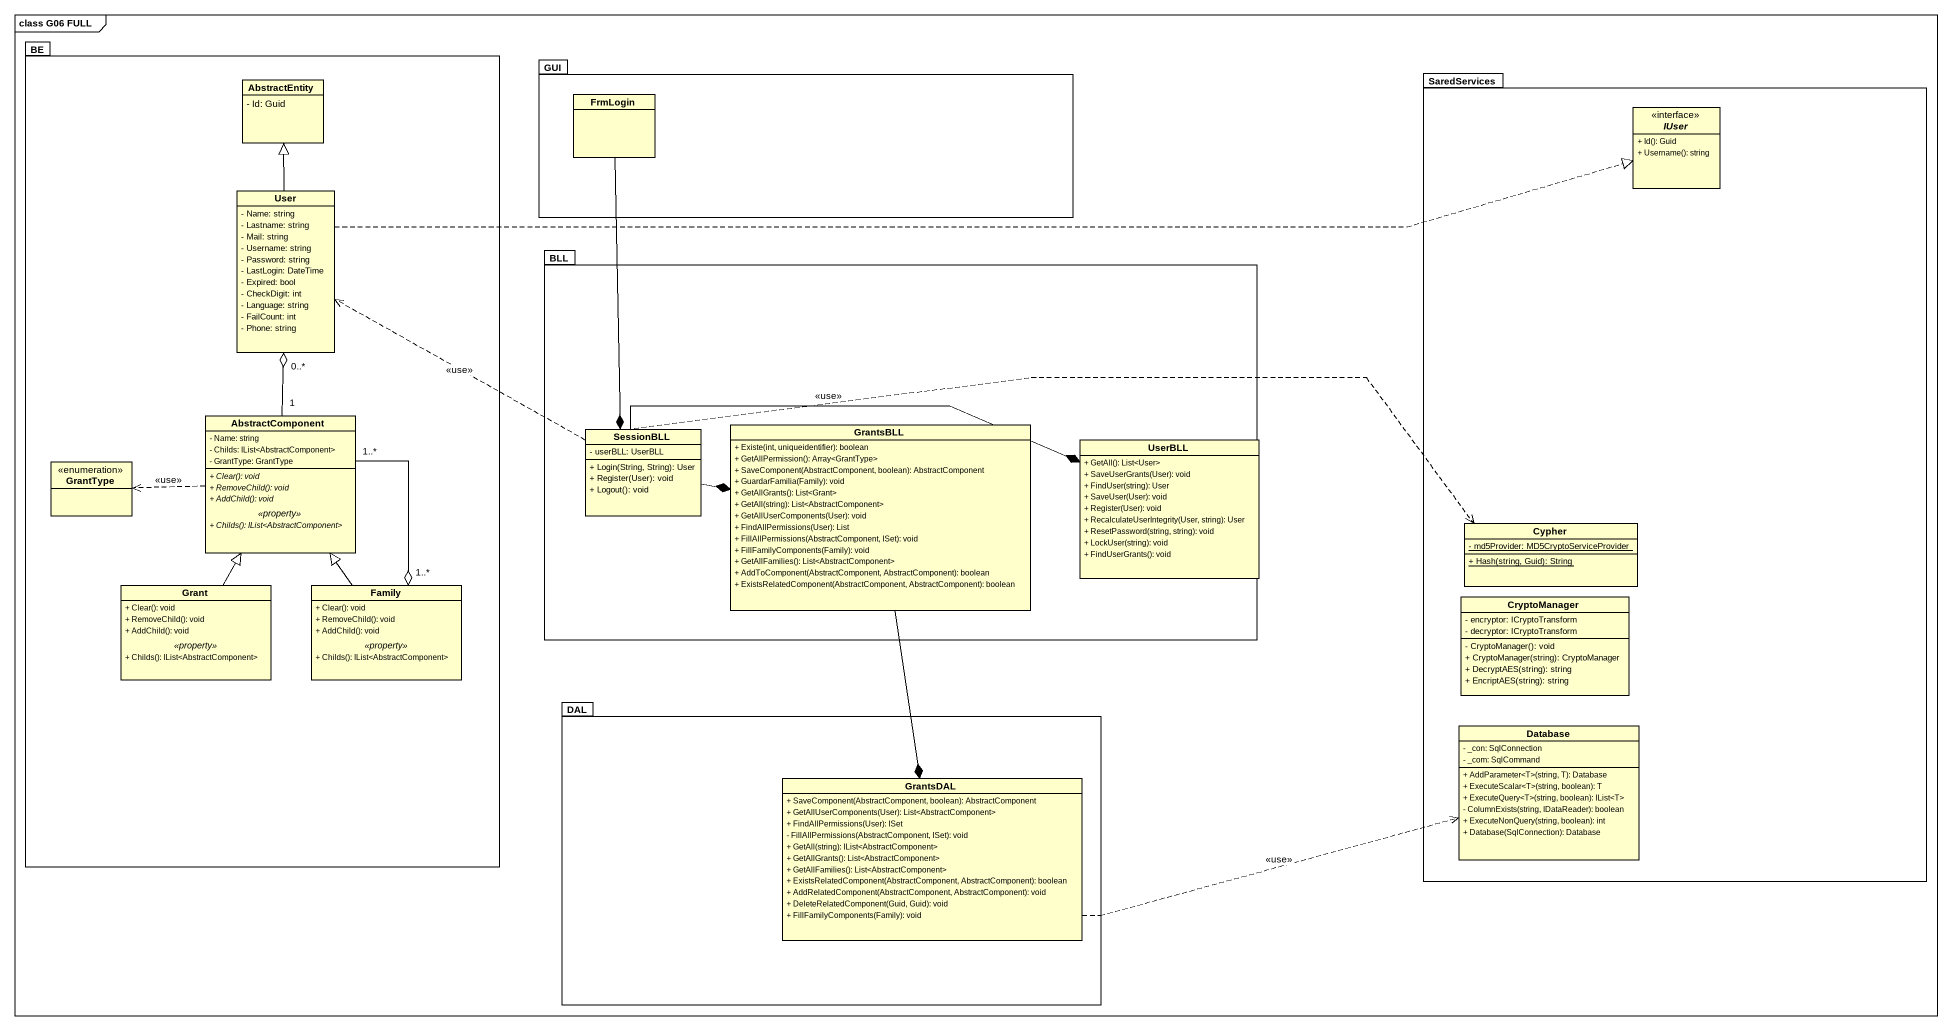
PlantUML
@startuml
mainframe class G06 FULL
hide circle
hide empty members
skinparam classAttributeIconSize 0
package BE {
  class AbstractEntity {
    - Id: Guid
  }
  class User {
    - Name: string
    - Lastname: string
    - Mail: string
    - Username: string
    - Password: string
    - LastLogin: DateTime
    - Expired: bool
    - CheckDigit: int
    - Language: string
    - FailCount: int
    - Phone: string
  }
  class AbstractComponent {
    - Name: string
    - Childs: IList<AbstractComponent>
    - GrantType: GrantType
    --
    {abstract} + Clear(): void
    {abstract} + RemoveChild(): void
    {abstract} + AddChild(): void
    .. <<property>> ..
    {abstract} + Childs(): IList<AbstractComponent>
  }
  enum GrantType
  class Grant {
    + Clear(): void
    + RemoveChild(): void
    + AddChild(): void
    .. <<property>> ..
    + Childs(): IList<AbstractComponent>
  }
  class Family {
    + Clear(): void
    + RemoveChild(): void
    + AddChild(): void
    .. <<property>> ..
    + Childs(): IList<AbstractComponent>
  }
}
package GUI {
  class FrmLogin
}
package SaredServices {
  interface IUser {
    + Id(): Guid
    + Username(): string
  }
  class Cypher {
    {static} - md5Provider: MD5CryptoServiceProvider
    {static} + Hash(string, Guid): String
  }
  class CryptoManager {
    - encryptor: ICryptoTransform
    - decryptor: ICryptoTransform
    - CryptoManager(): void
    + CryptoManager(string): CryptoManager
    + DecryptAES(string): string
    + EncriptAES(string): string
  }
  class "Database" as Database_ {
    - _con: SqlConnection
    - _com: SqlCommand
    + AddParameter<T>(string, T): Database
    + ExecuteScalar<T>(string, boolean): T
    + ExecuteQuery<T>(string, boolean): IList<T>
    - ColumnExists(string, IDataReader): boolean
    + ExecuteNonQuery(string, boolean): int
    + Database(SqlConnection): Database
  }
}
package BLL {
  class SessionBLL {
    - userBLL: UserBLL
    + Login(String, String): User
    + Register(User): void
    + Logout(): void
  }
  class GrantsBLL {
    + Existe(int, uniqueidentifier): boolean
    + GetAllPermission(): Array<GrantType>
    + SaveComponent(AbstractComponent, boolean): AbstractComponent
    + GuardarFamilia(Family): void
    + GetAllGrants(): List<Grant>
    + GetAll(string): List<AbstractComponent>
    + GetAllUserComponents(User): void
    + FindAllPermissions(User): List
    + FillAllPermissions(AbstractComponent, ISet): void
    + FillFamilyComponents(Family): void
    + GetAllFamilies(): List<AbstractComponent>
    + AddToComponent(AbstractComponent, AbstractComponent): boolean
    + ExistsRelatedComponent(AbstractComponent, AbstractComponent): boolean
  }
  class UserBLL {
    + GetAll(): List<User>
    + SaveUserGrants(User): void
    + FindUser(string): User
    + SaveUser(User): void
    + Register(User): void
    + RecalculateUserIntegrity(User, string): User
    + ResetPassword(string, string): void
    + LockUser(string): void
    + FindUserGrants(): void
  }
}
package DAL {
  class GrantsDAL {
    + SaveComponent(AbstractComponent, boolean): AbstractComponent
    + GetAllUserComponents(User): List<AbstractComponent>
    + FindAllPermissions(User): ISet
    - FillAllPermissions(AbstractComponent, ISet): void
    + GetAll(string): IList<AbstractComponent>
    + GetAllGrants(): List<AbstractComponent>
    + GetAllFamilies(): List<AbstractComponent>
    + ExistsRelatedComponent(AbstractComponent, AbstractComponent): boolean
    + AddRelatedComponent(AbstractComponent, AbstractComponent): void
    + DeleteRelatedComponent(Guid, Guid): void
    + FillFamilyComponents(Family): void
  }
}
FrmLogin --* SessionBLL
User -up-|> AbstractEntity
User .right.|> IUser
AbstractComponent "1" -up-o "0..*" User
AbstractComponent .left.> GrantType : <<use>>
AbstractComponent "1..*" --o "1..*" Family
SessionBLL .left.> User : <<use>>
SessionBLL -right-* GrantsBLL
SessionBLL -right-* UserBLL
SessionBLL .right.> Cypher : <<use>>
GrantsBLL --* GrantsDAL
Grant -up-|> AbstractComponent
Family -up-|> AbstractComponent
GrantsDAL .right.> Database_ : <<use>>
@enduml
